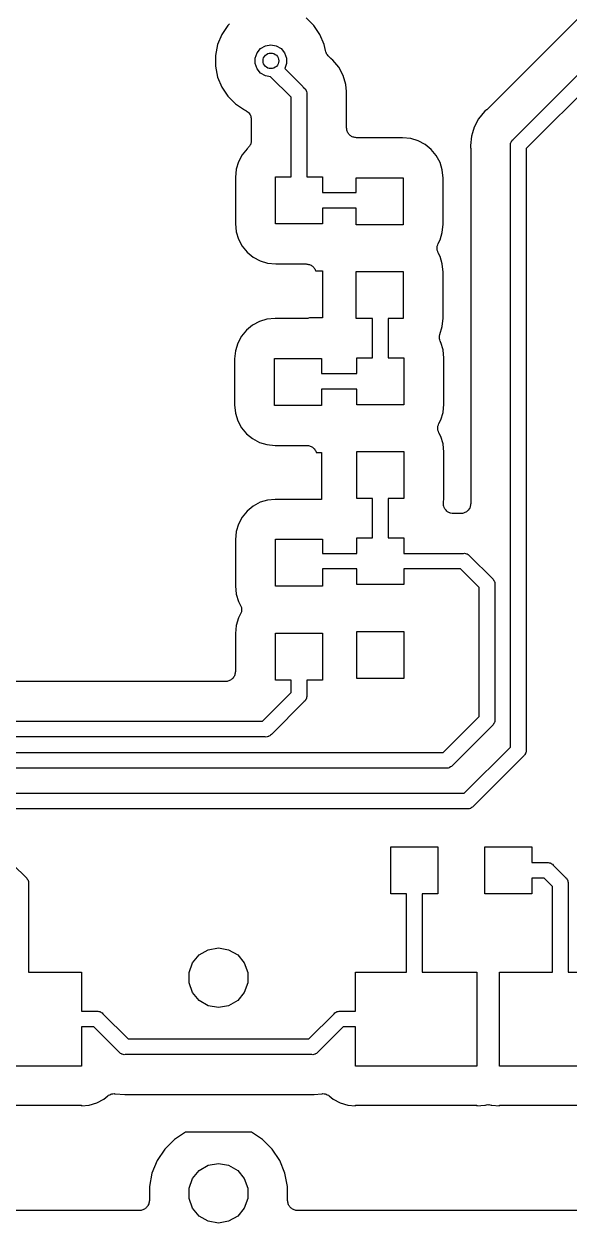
# Model space of a CAD drawing. Extents: x 552.7 to 632.3, y 410.9 to 459.8.
# Drawn here: x 573.7 to 580.66, y 410.86 to 426.18 of the extents above; entities that cross this region are included whole.
import ezdxf

# ---------------------------------------------------------------- set-up
doc = ezdxf.new("R2010")
doc.units = 0
doc.header["$MEASUREMENT"] = 0
doc.layers.add('BLACK', color=7, linetype='CONTINUOUS')

msp = doc.modelspace()

# ---------------------------------------------------------------- linework, layer by layer
at = {"layer": 'BLACK', "linetype": 'CONTINUOUS'}
for p, q in [((582.235, 427.715), (579.606, 425.085)), ((579.942, 424.704), (582.78, 427.541)), ((582.948, 427.426), (580.11, 424.589)), ((576.3, 426.161), (576.223, 426.045)), ((576.321, 426.182), (576.3, 426.161)), ((577.4, 426.161), (577.301, 426.26)), ((577.477, 426.045), (577.4, 426.161)), ((576.223, 426.045), (576.169, 425.917)), ((577.531, 425.917), (577.477, 426.045)), ((576.169, 425.917), (576.142, 425.78)), ((576.674, 425.812), (576.719, 425.866)), ((576.719, 425.866), (576.781, 425.901)), ((576.781, 425.901), (576.85, 425.913)), ((576.85, 425.913), (576.919, 425.901)), ((576.919, 425.901), (576.981, 425.866)), ((576.981, 425.866), (577.026, 425.812)), ((577.546, 425.84), (577.531, 425.917)), ((577.552, 425.826), (577.546, 425.84)), ((576.142, 425.78), (576.142, 425.64)), ((576.65, 425.745), (576.674, 425.812)), ((576.65, 425.675), (576.65, 425.745)), ((576.674, 425.608), (576.65, 425.675)), ((577.026, 425.812), (577.05, 425.745)), ((577.05, 425.675), (577.027, 425.611)), ((577.05, 425.745), (577.05, 425.675)), ((577.555, 425.811), (577.552, 425.826)), ((577.559, 425.806), (577.555, 425.811)), ((577.562, 425.799), (577.559, 425.806)), ((577.572, 425.788), (577.562, 425.799)), ((577.581, 425.775), (577.572, 425.788)), ((577.612, 425.743), (577.581, 425.775)), ((577.618, 425.74), (577.612, 425.743)), ((577.622, 425.735), (577.618, 425.74)), ((577.64, 425.72), (577.622, 425.735)), ((577.716, 425.627), (577.64, 425.72)), ((576.142, 425.64), (576.169, 425.503)), ((576.719, 425.554), (576.674, 425.608)), ((576.781, 425.519), (576.719, 425.554)), ((577.027, 425.611), (577.258, 425.38)), ((577.772, 425.522), (577.716, 425.627)), ((577.807, 425.407), (577.772, 425.522)), ((576.169, 425.503), (576.223, 425.375)), ((576.223, 425.375), (576.3, 425.259)), ((576.847, 425.507), (576.781, 425.519)), ((577.108, 425.247), (576.847, 425.507)), ((577.258, 425.38), (577.263, 425.373)), ((577.263, 425.373), (577.286, 425.353)), ((577.816, 425.318), (577.807, 425.407)), ((576.3, 425.259), (576.399, 425.16)), ((577.108, 424.226), (577.108, 425.247)), ((577.286, 425.353), (577.303, 425.323)), ((577.303, 425.323), (577.308, 425.297)), ((577.308, 425.297), (577.308, 424.226)), ((577.816, 424.854), (577.816, 425.318)), ((576.399, 425.16), (576.515, 425.083)), ((576.515, 425.083), (576.522, 425.08)), ((576.522, 425.08), (576.529, 425.075)), ((576.529, 425.075), (576.536, 425.072)), ((576.536, 425.072), (576.547, 425.063)), ((576.547, 425.063), (576.559, 425.056)), ((579.578, 425.062), (579.502, 424.969)), ((579.596, 425.077), (579.578, 425.062)), ((579.6, 425.082), (579.596, 425.077)), ((579.606, 425.085), (579.6, 425.082)), ((576.559, 425.056), (576.564, 425.049)), ((576.564, 425.049), (576.57, 425.044)), ((576.57, 425.044), (576.577, 425.032)), ((576.577, 425.032), (576.586, 425.021)), ((576.586, 425.021), (576.588, 425.013)), ((576.588, 425.013), (576.592, 425.006)), ((576.592, 425.006), (576.595, 424.992)), ((576.595, 424.992), (576.599, 424.979)), ((576.599, 424.979), (576.599, 424.971)), ((576.599, 424.971), (576.6, 424.962)), ((576.6, 424.962), (576.6, 424.69)), ((579.502, 424.969), (579.446, 424.864)), ((577.818, 424.843), (577.816, 424.854)), ((577.818, 424.832), (577.818, 424.843)), ((577.822, 424.822), (577.818, 424.832)), ((577.824, 424.811), (577.822, 424.822)), ((577.829, 424.801), (577.824, 424.811)), ((577.833, 424.791), (577.829, 424.801)), ((577.84, 424.782), (577.833, 424.791)), ((577.846, 424.772), (577.84, 424.782)), ((577.854, 424.765), (577.846, 424.772)), ((577.861, 424.757), (577.854, 424.765)), ((577.871, 424.751), (577.861, 424.757)), ((579.423, 424.789), (579.411, 424.749)), ((579.446, 424.864), (579.423, 424.789)), ((579.423, 424.789), (579.423, 424.789)), ((576.561, 424.601), (576.554, 424.592)), ((576.57, 424.609), (576.561, 424.601)), ((576.576, 424.618), (576.57, 424.609)), ((576.582, 424.626), (576.576, 424.618)), ((576.586, 424.637), (576.582, 424.626)), ((576.592, 424.647), (576.586, 424.637)), ((576.594, 424.657), (576.592, 424.647)), ((576.598, 424.667), (576.594, 424.657)), ((576.6, 424.69), (576.598, 424.679)), ((576.598, 424.679), (576.598, 424.667)), ((577.88, 424.744), (577.871, 424.751)), ((577.89, 424.74), (577.88, 424.744)), ((577.9, 424.735), (577.89, 424.74)), ((577.911, 424.733), (577.9, 424.735)), ((577.921, 424.729), (577.911, 424.733)), ((577.932, 424.729), (577.921, 424.729)), ((577.943, 424.727), (577.932, 424.729)), ((578.532, 424.727), (577.943, 424.727)), ((578.638, 424.717), (578.532, 424.727)), ((578.733, 424.688), (578.638, 424.717)), ((578.822, 424.64), (578.733, 424.688)), ((578.899, 424.577), (578.822, 424.64)), ((579.411, 424.749), (579.399, 424.63)), ((579.399, 424.63), (579.401, 424.606)), ((579.401, 424.606), (579.401, 424.6)), ((579.909, 424.639), (579.912, 424.652)), ((579.91, 424.626), (579.909, 424.639)), ((579.91, 416.941), (579.91, 424.626)), ((579.912, 424.652), (579.915, 424.665)), ((579.915, 424.665), (579.917, 424.669)), ((579.917, 424.669), (579.918, 424.673)), ((579.918, 424.673), (579.926, 424.684)), ((579.926, 424.684), (579.932, 424.695)), ((579.932, 424.695), (579.942, 424.704)), ((576.484, 424.51), (576.436, 424.421)), ((576.547, 424.587), (576.484, 424.51)), ((576.554, 424.592), (576.547, 424.587)), ((578.962, 424.5), (578.899, 424.577)), ((579.01, 424.411), (578.962, 424.5)), ((579.401, 424.6), (579.402, 424.594)), ((579.402, 424.594), (579.402, 420.051)), ((580.11, 424.589), (580.11, 416.904)), ((576.407, 424.326), (576.397, 424.22)), ((576.436, 424.421), (576.407, 424.326)), ((579.039, 424.316), (579.01, 424.411)), ((579.049, 424.21), (579.039, 424.316)), ((576.397, 424.22), (576.397, 423.632)), ((576.908, 423.626), (576.908, 424.226)), ((576.908, 424.226), (577.108, 424.226)), ((577.308, 424.226), (577.508, 424.226)), ((577.508, 424.226), (577.508, 424.026)), ((577.938, 424.026), (577.938, 424.216)), ((577.938, 424.216), (578.538, 424.216)), ((578.538, 424.216), (578.538, 423.616)), ((579.049, 423.622), (579.049, 424.21)), ((577.508, 424.026), (577.938, 424.026)), ((577.938, 423.826), (577.508, 423.826)), ((577.508, 423.826), (577.508, 423.626)), ((577.938, 423.616), (577.938, 423.826)), ((576.397, 423.632), (576.407, 423.526)), ((577.508, 423.626), (576.908, 423.626)), ((578.538, 423.616), (577.938, 423.616)), ((579.039, 423.516), (579.049, 423.622)), ((576.407, 423.526), (576.436, 423.431)), ((576.436, 423.431), (576.484, 423.342)), ((578.98, 423.359), (578.986, 423.376)), ((578.986, 423.376), (579.01, 423.421)), ((579.01, 423.421), (579.039, 423.516)), ((576.484, 423.342), (576.547, 423.265)), ((576.547, 423.265), (576.624, 423.202)), ((578.972, 423.334), (578.973, 423.338)), ((578.973, 423.316), (578.972, 423.334)), ((578.972, 423.298), (578.973, 423.316)), ((578.973, 423.294), (578.972, 423.298)), ((578.973, 423.342), (578.98, 423.359)), ((578.973, 423.338), (578.973, 423.342)), ((578.973, 423.29), (578.973, 423.294)), ((578.98, 423.273), (578.973, 423.29)), ((578.986, 423.256), (578.98, 423.273)), ((579.01, 423.211), (578.986, 423.256)), ((576.624, 423.202), (576.713, 423.154)), ((576.713, 423.154), (576.808, 423.125)), ((576.808, 423.125), (576.914, 423.115)), ((576.914, 423.115), (577.3, 423.115)), ((577.3, 423.115), (577.311, 423.113)), ((577.311, 423.113), (577.322, 423.113)), ((577.322, 423.113), (577.332, 423.109)), ((577.332, 423.109), (577.343, 423.107)), ((577.343, 423.107), (577.353, 423.102)), ((577.353, 423.102), (577.363, 423.098)), ((577.363, 423.098), (577.372, 423.091)), ((577.372, 423.091), (577.382, 423.085)), ((577.382, 423.085), (577.389, 423.077)), ((577.389, 423.077), (577.397, 423.07)), ((577.397, 423.07), (577.403, 423.06)), ((579.039, 423.116), (579.01, 423.211)), ((579.049, 423.01), (579.039, 423.116)), ((577.403, 423.06), (577.41, 423.051)), ((577.41, 423.051), (577.414, 423.041)), ((577.414, 423.041), (577.419, 423.031)), ((577.419, 423.031), (577.42, 423.026)), ((577.42, 423.026), (577.508, 423.026)), ((577.508, 423.026), (577.508, 422.426)), ((577.938, 422.416), (577.938, 423.016)), ((577.938, 423.016), (578.538, 423.016)), ((578.538, 423.016), (578.538, 422.416)), ((579.049, 422.422), (579.049, 423.01)), ((576.614, 422.33), (576.537, 422.267)), ((576.703, 422.378), (576.614, 422.33)), ((576.798, 422.407), (576.703, 422.378)), ((576.904, 422.417), (576.798, 422.407)), ((577.3, 422.417), (576.904, 422.417)), ((577.311, 422.419), (577.3, 422.417)), ((577.322, 422.419), (577.311, 422.419)), ((577.332, 422.423), (577.322, 422.419)), ((577.343, 422.425), (577.332, 422.423)), ((577.346, 422.426), (577.343, 422.425)), ((577.508, 422.426), (577.346, 422.426)), ((578.148, 422.416), (577.938, 422.416)), ((578.148, 421.916), (578.148, 422.416)), ((578.538, 422.416), (578.348, 422.416)), ((578.348, 422.416), (578.348, 421.916)), ((579.007, 422.213), (579.039, 422.316)), ((579.039, 422.316), (579.049, 422.422)), ((576.474, 422.19), (576.426, 422.101)), ((576.537, 422.267), (576.474, 422.19)), ((579.002, 422.169), (579.004, 422.186)), ((579.003, 422.164), (579.002, 422.169)), ((579.003, 422.158), (579.003, 422.164)), ((579.008, 422.143), (579.003, 422.158)), ((579.004, 422.186), (579.005, 422.202)), ((579.005, 422.202), (579.007, 422.208)), ((579.007, 422.208), (579.007, 422.213)), ((576.397, 422.006), (576.387, 421.9)), ((576.426, 422.101), (576.397, 422.006)), ((579.012, 422.126), (579.008, 422.143)), ((579.015, 422.122), (579.012, 422.126)), ((579.017, 422.116), (579.015, 422.122)), ((579.02, 422.111), (579.017, 422.116)), ((579.049, 422.016), (579.02, 422.111)), ((579.059, 421.91), (579.049, 422.016)), ((576.387, 421.9), (576.387, 421.312)), ((576.898, 421.306), (576.898, 421.906)), ((576.898, 421.906), (577.498, 421.906)), ((577.498, 421.906), (577.498, 421.716)), ((577.948, 421.716), (577.948, 421.916)), ((577.948, 421.916), (578.148, 421.916)), ((578.348, 421.916), (578.548, 421.916)), ((578.548, 421.916), (578.548, 421.316)), ((579.059, 421.322), (579.059, 421.91)), ((577.498, 421.716), (577.948, 421.716)), ((577.948, 421.516), (577.498, 421.516)), ((577.498, 421.516), (577.498, 421.306)), ((577.948, 421.316), (577.948, 421.516)), ((576.387, 421.312), (576.397, 421.206)), ((577.498, 421.306), (576.898, 421.306)), ((578.548, 421.316), (577.948, 421.316)), ((579.049, 421.216), (579.059, 421.322)), ((576.397, 421.206), (576.426, 421.111)), ((576.426, 421.111), (576.474, 421.022)), ((578.996, 421.076), (579.02, 421.121)), ((579.02, 421.121), (579.049, 421.216)), ((576.474, 421.022), (576.537, 420.945)), ((576.537, 420.945), (576.614, 420.882)), ((578.982, 421.034), (578.983, 421.038)), ((578.983, 421.016), (578.982, 421.034)), ((578.982, 420.998), (578.983, 421.016)), ((578.983, 420.994), (578.982, 420.998)), ((578.983, 421.042), (578.99, 421.059)), ((578.983, 421.038), (578.983, 421.042)), ((578.983, 420.99), (578.983, 420.994)), ((578.99, 420.973), (578.983, 420.99)), ((578.99, 421.059), (578.996, 421.076)), ((578.996, 420.956), (578.99, 420.973)), ((579.02, 420.911), (578.996, 420.956)), ((576.614, 420.882), (576.703, 420.834)), ((576.703, 420.834), (576.798, 420.805)), ((576.798, 420.805), (576.904, 420.795)), ((576.904, 420.795), (577.31, 420.795)), ((577.31, 420.795), (577.321, 420.793)), ((577.321, 420.793), (577.332, 420.793)), ((577.332, 420.793), (577.342, 420.789)), ((577.342, 420.789), (577.353, 420.787)), ((577.353, 420.787), (577.363, 420.782)), ((577.363, 420.782), (577.373, 420.778)), ((577.373, 420.778), (577.382, 420.771)), ((577.382, 420.771), (577.392, 420.765)), ((579.049, 420.816), (579.02, 420.911)), ((579.059, 420.71), (579.049, 420.816)), ((577.392, 420.765), (577.399, 420.757)), ((577.399, 420.757), (577.407, 420.75)), ((577.407, 420.75), (577.413, 420.74)), ((577.413, 420.74), (577.42, 420.731)), ((577.42, 420.731), (577.424, 420.721)), ((577.424, 420.721), (577.429, 420.711)), ((577.429, 420.711), (577.43, 420.706)), ((577.43, 420.706), (577.498, 420.706)), ((577.498, 420.706), (577.498, 420.106)), ((577.948, 420.116), (577.948, 420.716)), ((577.948, 420.716), (578.548, 420.716)), ((578.548, 420.716), (578.548, 420.116)), ((579.059, 420.122), (579.059, 420.71)), ((576.624, 420.02), (576.547, 419.957)), ((576.713, 420.068), (576.624, 420.02)), ((576.808, 420.097), (576.713, 420.068)), ((576.903, 420.106), (576.808, 420.097)), ((577.498, 420.106), (576.903, 420.106)), ((578.148, 420.116), (577.948, 420.116)), ((578.148, 419.616), (578.148, 420.116)), ((578.548, 420.116), (578.348, 420.116)), ((578.348, 420.116), (578.348, 419.616)), ((579.053, 420.063), (579.059, 420.122)), ((579.055, 420.046), (579.053, 420.063)), ((579.055, 420.029), (579.055, 420.046)), ((579.056, 420.024), (579.055, 420.029)), ((579.057, 420.019), (579.056, 420.024)), ((579.064, 420.004), (579.057, 420.019)), ((579.07, 419.987), (579.064, 420.004)), ((579.394, 420.008), (579.389, 419.998)), ((579.396, 420.019), (579.394, 420.008)), ((579.4, 420.029), (579.396, 420.019)), ((579.402, 420.051), (579.4, 420.04)), ((579.4, 420.04), (579.4, 420.029)), ((576.484, 419.88), (576.436, 419.791)), ((576.547, 419.957), (576.484, 419.88)), ((579.073, 419.984), (579.07, 419.987)), ((579.075, 419.979), (579.073, 419.984)), ((579.087, 419.967), (579.075, 419.979)), ((579.098, 419.954), (579.087, 419.967)), ((579.102, 419.951), (579.098, 419.954)), ((579.106, 419.948), (579.102, 419.951)), ((579.121, 419.94), (579.106, 419.948)), ((579.136, 419.932), (579.121, 419.94)), ((579.141, 419.931), (579.136, 419.932)), ((579.145, 419.929), (579.141, 419.931)), ((579.163, 419.927), (579.145, 419.929)), ((579.18, 419.924), (579.163, 419.927)), ((579.275, 419.924), (579.18, 419.924)), ((579.286, 419.926), (579.275, 419.924)), ((579.297, 419.926), (579.286, 419.926)), ((579.308, 419.93), (579.297, 419.926)), ((579.318, 419.932), (579.308, 419.93)), ((579.328, 419.937), (579.318, 419.932)), ((579.339, 419.941), (579.328, 419.937)), ((579.347, 419.948), (579.339, 419.941)), ((579.357, 419.954), (579.347, 419.948)), ((579.364, 419.962), (579.357, 419.954)), ((579.372, 419.969), (579.364, 419.962)), ((579.378, 419.979), (579.372, 419.969)), ((579.385, 419.987), (579.378, 419.979)), ((579.389, 419.998), (579.385, 419.987)), ((576.436, 419.791), (576.407, 419.696)), ((576.407, 419.696), (576.397, 419.59)), ((576.397, 419.59), (576.397, 419.002)), ((576.908, 418.996), (576.908, 419.596)), ((576.908, 419.596), (577.508, 419.596)), ((577.508, 419.596), (577.508, 419.416)), ((577.948, 419.416), (577.948, 419.616)), ((577.948, 419.616), (578.148, 419.616)), ((578.348, 419.616), (578.548, 419.616)), ((578.548, 419.616), (578.548, 419.416)), ((577.508, 419.416), (577.948, 419.416)), ((578.548, 419.416), (579.31, 419.416)), ((579.31, 419.416), (579.323, 419.417)), ((579.323, 419.417), (579.336, 419.414)), ((579.336, 419.414), (579.349, 419.411)), ((579.349, 419.411), (579.353, 419.409)), ((579.353, 419.409), (579.357, 419.408)), ((579.357, 419.408), (579.368, 419.4)), ((579.368, 419.4), (579.379, 419.394)), ((579.379, 419.394), (579.388, 419.384)), ((579.388, 419.384), (579.678, 419.094)), ((577.948, 419.216), (577.508, 419.216)), ((577.508, 419.216), (577.508, 418.996)), ((577.948, 419.016), (577.948, 419.216)), ((579.273, 419.216), (578.548, 419.216)), ((578.548, 419.216), (578.548, 419.016)), ((579.51, 418.979), (579.273, 419.216)), ((579.678, 419.094), (579.688, 419.085)), ((579.688, 419.085), (579.694, 419.074)), ((576.397, 419.002), (576.407, 418.896)), ((577.508, 418.996), (576.908, 418.996)), ((578.548, 419.016), (577.948, 419.016)), ((579.51, 417.331), (579.51, 418.979)), ((579.694, 419.074), (579.702, 419.063)), ((579.702, 419.063), (579.703, 419.059)), ((579.703, 419.059), (579.705, 419.055)), ((579.705, 419.055), (579.708, 419.042)), ((579.708, 419.042), (579.711, 419.029)), ((579.711, 419.029), (579.71, 419.016)), ((579.71, 419.016), (579.71, 417.294)), ((576.407, 418.896), (576.436, 418.801)), ((576.436, 418.801), (576.46, 418.756)), ((576.46, 418.636), (576.436, 418.591)), ((576.46, 418.756), (576.466, 418.739)), ((576.466, 418.653), (576.46, 418.636)), ((576.466, 418.739), (576.473, 418.722)), ((576.473, 418.67), (576.466, 418.653)), ((576.473, 418.722), (576.473, 418.718)), ((576.473, 418.718), (576.474, 418.714)), ((576.474, 418.714), (576.473, 418.696)), ((576.473, 418.696), (576.474, 418.678)), ((576.474, 418.678), (576.473, 418.674)), ((576.473, 418.674), (576.473, 418.67)), ((576.407, 418.496), (576.397, 418.39)), ((576.436, 418.591), (576.407, 418.496)), ((576.397, 418.39), (576.397, 417.905)), ((576.908, 417.796), (576.908, 418.396)), ((576.908, 418.396), (577.508, 418.396)), ((577.508, 418.396), (577.508, 417.796)), ((577.948, 417.816), (577.948, 418.416)), ((577.948, 418.416), (578.548, 418.416)), ((578.548, 418.416), (578.548, 417.816)), ((576.389, 417.862), (576.384, 417.852)), ((576.391, 417.873), (576.389, 417.862)), ((576.395, 417.883), (576.391, 417.873)), ((576.397, 417.905), (576.395, 417.894)), ((576.395, 417.894), (576.395, 417.883)), ((576.27, 417.778), (571.126, 417.778)), ((576.281, 417.78), (576.27, 417.778)), ((576.292, 417.78), (576.281, 417.78)), ((576.302, 417.784), (576.292, 417.78)), ((576.313, 417.786), (576.302, 417.784)), ((576.323, 417.791), (576.313, 417.786)), ((576.333, 417.795), (576.323, 417.791)), ((576.342, 417.802), (576.333, 417.795)), ((576.352, 417.808), (576.342, 417.802)), ((576.359, 417.816), (576.352, 417.808)), ((576.367, 417.823), (576.359, 417.816)), ((576.373, 417.833), (576.367, 417.823)), ((576.38, 417.841), (576.373, 417.833)), ((576.384, 417.852), (576.38, 417.841)), ((577.108, 417.796), (576.908, 417.796)), ((577.108, 417.637), (577.108, 417.796)), ((577.508, 417.796), (577.308, 417.796)), ((577.308, 417.796), (577.308, 417.6)), ((578.548, 417.816), (577.948, 417.816)), ((576.741, 417.27), (577.108, 417.637)), ((577.3, 417.553), (577.292, 417.542)), ((577.301, 417.557), (577.3, 417.553)), ((577.303, 417.561), (577.301, 417.557)), ((577.306, 417.574), (577.303, 417.561)), ((577.309, 417.587), (577.306, 417.574)), ((577.308, 417.6), (577.309, 417.587)), ((577.276, 417.522), (576.856, 417.102)), ((577.286, 417.531), (577.276, 417.522)), ((577.292, 417.542), (577.286, 417.531)), ((570.78, 417.27), (576.741, 417.27)), ((579.049, 416.87), (579.51, 417.331)), ((579.702, 417.247), (579.694, 417.236)), ((579.703, 417.251), (579.702, 417.247)), ((579.705, 417.255), (579.703, 417.251)), ((579.708, 417.268), (579.705, 417.255)), ((579.711, 417.281), (579.708, 417.268)), ((579.71, 417.294), (579.711, 417.281)), ((576.856, 417.102), (576.847, 417.092)), ((579.678, 417.216), (579.164, 416.702)), ((579.688, 417.225), (579.678, 417.216)), ((579.694, 417.236), (579.688, 417.225)), ((576.778, 417.07), (570.684, 417.07)), ((576.791, 417.069), (576.778, 417.07)), ((576.804, 417.072), (576.791, 417.069)), ((576.817, 417.075), (576.804, 417.072)), ((576.821, 417.077), (576.817, 417.075)), ((576.825, 417.078), (576.821, 417.077)), ((576.836, 417.086), (576.825, 417.078)), ((576.847, 417.092), (576.836, 417.086)), ((579.319, 416.35), (579.91, 416.941)), ((570.26, 416.87), (579.049, 416.87)), ((580.078, 416.826), (579.434, 416.182)), ((580.088, 416.835), (580.078, 416.826)), ((580.094, 416.846), (580.088, 416.835)), ((580.102, 416.857), (580.094, 416.846)), ((580.103, 416.861), (580.102, 416.857)), ((580.105, 416.865), (580.103, 416.861)), ((580.108, 416.878), (580.105, 416.865)), ((580.111, 416.891), (580.108, 416.878)), ((580.11, 416.904), (580.111, 416.891)), ((579.086, 416.67), (570.249, 416.67)), ((579.099, 416.669), (579.086, 416.67)), ((579.112, 416.672), (579.099, 416.669)), ((579.125, 416.675), (579.112, 416.672)), ((579.129, 416.677), (579.125, 416.675)), ((579.133, 416.678), (579.129, 416.677)), ((579.144, 416.686), (579.133, 416.678)), ((579.155, 416.692), (579.144, 416.686)), ((579.164, 416.702), (579.155, 416.692)), ((567.774, 416.35), (579.319, 416.35)), ((579.434, 416.182), (579.425, 416.172)), ((579.356, 416.15), (567.811, 416.15)), ((579.369, 416.149), (579.356, 416.15)), ((579.382, 416.152), (579.369, 416.149)), ((579.395, 416.155), (579.382, 416.152)), ((579.399, 416.157), (579.395, 416.155)), ((579.403, 416.158), (579.399, 416.157)), ((579.414, 416.166), (579.403, 416.158)), ((579.425, 416.172), (579.414, 416.166)), ((578.381, 415.064), (578.381, 415.664)), ((578.381, 415.664), (578.981, 415.664)), ((578.981, 415.664), (578.981, 415.064)), ((579.581, 415.064), (579.581, 415.664)), ((579.581, 415.664), (580.181, 415.664)), ((580.181, 415.664), (580.181, 415.464)), ((573.565, 415.432), (573.724, 415.273)), ((580.181, 415.464), (580.377, 415.464)), ((580.377, 415.464), (580.39, 415.465)), ((580.39, 415.465), (580.403, 415.462)), ((580.403, 415.462), (580.416, 415.459)), ((580.416, 415.459), (580.42, 415.457)), ((580.42, 415.457), (580.424, 415.456)), ((580.424, 415.456), (580.435, 415.448)), ((580.435, 415.448), (580.446, 415.442)), ((580.446, 415.442), (580.455, 415.432)), ((580.455, 415.432), (580.614, 415.273)), ((573.724, 415.273), (573.734, 415.264)), ((573.734, 415.264), (573.74, 415.253)), ((580.34, 415.264), (580.181, 415.264)), ((580.181, 415.264), (580.181, 415.064)), ((580.446, 415.158), (580.34, 415.264)), ((580.614, 415.273), (580.624, 415.264)), ((580.624, 415.264), (580.63, 415.253)), ((573.74, 415.253), (573.748, 415.242)), ((573.748, 415.242), (573.749, 415.238)), ((573.749, 415.238), (573.751, 415.234)), ((573.751, 415.234), (573.754, 415.221)), ((573.754, 415.221), (573.757, 415.208)), ((573.757, 415.208), (573.756, 415.195)), ((573.756, 415.195), (573.756, 414.064)), ((580.446, 414.064), (580.446, 415.158)), ((580.63, 415.253), (580.638, 415.242)), ((580.638, 415.242), (580.639, 415.238)), ((580.639, 415.238), (580.641, 415.234)), ((580.641, 415.234), (580.644, 415.221)), ((580.644, 415.221), (580.647, 415.208)), ((580.647, 415.208), (580.646, 415.195)), ((580.646, 415.195), (580.646, 414.064)), ((578.581, 415.064), (578.381, 415.064)), ((578.581, 414.064), (578.581, 415.064)), ((578.981, 415.064), (578.781, 415.064)), ((578.781, 415.064), (578.781, 414.064)), ((580.181, 415.064), (579.581, 415.064)), ((575.936, 414.285), (576.051, 414.351)), ((576.051, 414.351), (576.181, 414.374)), ((576.181, 414.374), (576.311, 414.351)), ((576.311, 414.351), (576.426, 414.285)), ((575.806, 414.059), (575.851, 414.183)), ((575.851, 414.183), (575.936, 414.285)), ((576.426, 414.285), (576.511, 414.183)), ((576.511, 414.183), (576.556, 414.059)), ((573.756, 414.064), (574.431, 414.064)), ((574.431, 414.064), (574.431, 413.564)), ((575.806, 413.927), (575.806, 414.059)), ((576.556, 414.059), (576.556, 413.927)), ((577.931, 413.564), (577.931, 414.064)), ((577.931, 414.064), (578.581, 414.064)), ((578.781, 414.064), (579.481, 414.064)), ((579.481, 414.064), (579.481, 412.864)), ((579.771, 412.864), (579.771, 414.064)), ((579.771, 414.064), (580.446, 414.064)), ((580.646, 414.064), (581.321, 414.064)), ((575.851, 413.803), (575.806, 413.927)), ((576.556, 413.927), (576.511, 413.803)), ((575.936, 413.701), (575.851, 413.803)), ((576.511, 413.803), (576.426, 413.701)), ((576.051, 413.635), (575.936, 413.701)), ((576.181, 413.612), (576.051, 413.635)), ((576.311, 413.635), (576.181, 413.612)), ((576.426, 413.701), (576.311, 413.635)), ((574.431, 413.564), (574.627, 413.564)), ((574.627, 413.564), (574.64, 413.565)), ((574.64, 413.565), (574.653, 413.562)), ((574.653, 413.562), (574.666, 413.559)), ((574.666, 413.559), (574.67, 413.557)), ((574.67, 413.557), (574.674, 413.556)), ((574.674, 413.556), (574.685, 413.548)), ((574.685, 413.548), (574.696, 413.542)), ((574.696, 413.542), (574.705, 413.532)), ((574.705, 413.532), (575.026, 413.21)), ((577.336, 413.21), (577.657, 413.532)), ((577.657, 413.532), (577.666, 413.542)), ((577.666, 413.542), (577.677, 413.548)), ((577.677, 413.548), (577.688, 413.556)), ((577.688, 413.556), (577.692, 413.557)), ((577.692, 413.557), (577.696, 413.559)), ((577.696, 413.559), (577.709, 413.562)), ((577.709, 413.562), (577.722, 413.565)), ((577.722, 413.565), (577.735, 413.564)), ((577.735, 413.564), (577.931, 413.564)), ((574.59, 413.364), (574.431, 413.364)), ((574.431, 413.364), (574.431, 412.864)), ((574.911, 413.042), (574.59, 413.364)), ((577.772, 413.364), (577.451, 413.042)), ((577.931, 413.364), (577.772, 413.364)), ((577.931, 412.864), (577.931, 413.364)), ((575.026, 413.21), (577.336, 413.21)), ((574.92, 413.032), (574.911, 413.042)), ((574.931, 413.026), (574.92, 413.032)), ((574.942, 413.018), (574.931, 413.026)), ((574.946, 413.017), (574.942, 413.018)), ((574.95, 413.015), (574.946, 413.017)), ((574.963, 413.012), (574.95, 413.015)), ((574.976, 413.009), (574.963, 413.012)), ((574.989, 413.01), (574.976, 413.009)), ((577.373, 413.01), (574.989, 413.01)), ((577.386, 413.009), (577.373, 413.01)), ((577.399, 413.012), (577.386, 413.009)), ((577.412, 413.015), (577.399, 413.012)), ((577.416, 413.017), (577.412, 413.015)), ((577.42, 413.018), (577.416, 413.017)), ((577.431, 413.026), (577.42, 413.018)), ((577.442, 413.032), (577.431, 413.026)), ((577.451, 413.042), (577.442, 413.032)), ((574.431, 412.864), (572.881, 412.864)), ((579.481, 412.864), (577.931, 412.864)), ((581.321, 412.864), (579.771, 412.864)), ((574.776, 412.49), (574.792, 412.497)), ((574.792, 412.497), (574.806, 412.505)), ((574.806, 412.505), (574.812, 412.506)), ((574.812, 412.506), (574.817, 412.508)), ((574.817, 412.508), (574.833, 412.509)), ((574.833, 412.509), (574.85, 412.512)), ((574.85, 412.512), (574.855, 412.511)), ((574.855, 412.511), (574.861, 412.511)), ((574.861, 412.511), (574.985, 412.499)), ((574.985, 412.499), (575.009, 412.501)), ((575.009, 412.501), (575.015, 412.501)), ((575.015, 412.501), (575.021, 412.502)), ((575.021, 412.502), (577.341, 412.502)), ((577.341, 412.502), (577.347, 412.501)), ((577.347, 412.501), (577.353, 412.501)), ((577.353, 412.501), (577.377, 412.499)), ((577.377, 412.499), (577.401, 412.501)), ((577.401, 412.501), (577.501, 412.511)), ((577.401, 412.501), (577.401, 412.501)), ((577.501, 412.511), (577.507, 412.511)), ((577.507, 412.511), (577.512, 412.512)), ((577.512, 412.512), (577.529, 412.509)), ((577.529, 412.509), (577.545, 412.508)), ((577.545, 412.508), (577.55, 412.506)), ((577.55, 412.506), (577.556, 412.505)), ((577.556, 412.505), (577.57, 412.497)), ((577.57, 412.497), (577.586, 412.49)), ((572.881, 412.364), (574.431, 412.364)), ((574.431, 412.364), (574.431, 412.354)), ((574.431, 412.354), (574.531, 412.363)), ((574.531, 412.363), (574.626, 412.392)), ((574.626, 412.392), (574.715, 412.44)), ((574.715, 412.44), (574.768, 412.483)), ((574.768, 412.483), (574.772, 412.486)), ((574.772, 412.486), (574.776, 412.49)), ((577.586, 412.49), (577.59, 412.486)), ((577.59, 412.486), (577.594, 412.483)), ((577.594, 412.483), (577.647, 412.44)), ((577.647, 412.44), (577.736, 412.392)), ((577.736, 412.392), (577.831, 412.363)), ((577.831, 412.363), (577.931, 412.354)), ((577.931, 412.354), (577.931, 412.364)), ((577.931, 412.364), (579.481, 412.364)), ((579.481, 412.364), (579.481, 412.354)), ((579.481, 412.354), (579.581, 412.363)), ((579.581, 412.363), (579.589, 412.366)), ((579.589, 412.366), (579.604, 412.368)), ((579.604, 412.368), (579.619, 412.371)), ((579.619, 412.371), (579.626, 412.37)), ((579.626, 412.37), (579.633, 412.371)), ((579.633, 412.371), (579.648, 412.368)), ((579.648, 412.368), (579.663, 412.366)), ((579.663, 412.366), (579.671, 412.363)), ((579.671, 412.363), (579.771, 412.354)), ((579.771, 412.354), (579.771, 412.364)), ((579.771, 412.364), (581.321, 412.364)), ((575.618, 411.925), (575.495, 411.802)), ((575.76, 412.02), (575.618, 411.925)), ((576.602, 412.02), (575.76, 412.02)), ((576.744, 411.925), (576.602, 412.02)), ((576.867, 411.802), (576.744, 411.925)), ((575.495, 411.802), (575.398, 411.657)), ((576.964, 411.657), (576.867, 411.802)), ((575.398, 411.657), (575.332, 411.497)), ((575.936, 411.531), (576.051, 411.597)), ((576.051, 411.597), (576.181, 411.62)), ((576.181, 411.62), (576.311, 411.597)), ((576.311, 411.597), (576.426, 411.531)), ((577.03, 411.497), (576.964, 411.657)), ((575.332, 411.497), (575.298, 411.326)), ((575.806, 411.305), (575.851, 411.429)), ((575.851, 411.429), (575.936, 411.531)), ((576.426, 411.531), (576.511, 411.429)), ((576.511, 411.429), (576.556, 411.305)), ((577.064, 411.326), (577.03, 411.497)), ((575.298, 411.326), (575.298, 411.145)), ((575.806, 411.173), (575.806, 411.305)), ((576.556, 411.305), (576.556, 411.173)), ((577.064, 411.145), (577.064, 411.326)), ((575.296, 411.123), (575.292, 411.113)), ((575.298, 411.145), (575.296, 411.134)), ((575.296, 411.134), (575.296, 411.123)), ((575.851, 411.049), (575.806, 411.173)), ((576.556, 411.173), (576.511, 411.049)), ((577.066, 411.134), (577.064, 411.145)), ((577.066, 411.123), (577.066, 411.134)), ((577.07, 411.113), (577.066, 411.123)), ((575.171, 411.018), (570.291, 411.018)), ((575.182, 411.02), (575.171, 411.018)), ((575.193, 411.02), (575.182, 411.02)), ((575.203, 411.024), (575.193, 411.02)), ((575.214, 411.026), (575.203, 411.024)), ((575.224, 411.031), (575.214, 411.026)), ((575.235, 411.035), (575.224, 411.031)), ((575.243, 411.042), (575.235, 411.035)), ((575.253, 411.048), (575.243, 411.042)), ((575.26, 411.056), (575.253, 411.048)), ((575.268, 411.063), (575.26, 411.056)), ((575.274, 411.073), (575.268, 411.063)), ((575.281, 411.082), (575.274, 411.073)), ((575.285, 411.092), (575.281, 411.082)), ((575.29, 411.102), (575.285, 411.092)), ((575.292, 411.113), (575.29, 411.102)), ((575.936, 410.947), (575.851, 411.049)), ((576.511, 411.049), (576.426, 410.947)), ((577.072, 411.102), (577.07, 411.113)), ((577.077, 411.092), (577.072, 411.102)), ((577.081, 411.082), (577.077, 411.092)), ((577.088, 411.073), (577.081, 411.082)), ((577.094, 411.063), (577.088, 411.073)), ((577.102, 411.056), (577.094, 411.063)), ((577.109, 411.048), (577.102, 411.056)), ((577.119, 411.042), (577.109, 411.048)), ((577.127, 411.035), (577.119, 411.042)), ((577.138, 411.031), (577.127, 411.035)), ((577.148, 411.026), (577.138, 411.031)), ((577.159, 411.024), (577.148, 411.026)), ((577.169, 411.02), (577.159, 411.024)), ((577.18, 411.02), (577.169, 411.02)), ((577.191, 411.018), (577.18, 411.02)), ((582.061, 411.018), (577.191, 411.018)), ((576.051, 410.881), (575.936, 410.947)), ((576.181, 410.858), (576.051, 410.881)), ((576.311, 410.881), (576.181, 410.858)), ((576.426, 410.947), (576.311, 410.881))]:
    msp.add_line(p, q, dxfattribs=at)
at = {"layer": 'BLACK'}
msp.add_circle((576.85, 425.71), 0.1, dxfattribs=at)

doc.saveas('drawing.dxf')
